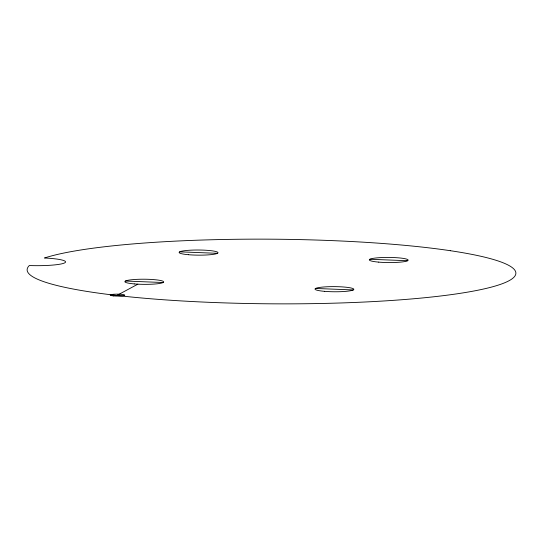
<?xml version="1.0" encoding="UTF-8"?>
<svg xmlns="http://www.w3.org/2000/svg" width="543" height="543" viewBox="0 0 543 543"><rect width="100%" height="100%" fill="white"/><g stroke="black" fill="none" stroke-linecap="round" stroke-linejoin="round"><path stroke-width="0.81" d="M116.84 295.467L137.854 284.165M179.726 251.85L217.444 253.316M369.878 259.262L407.596 260.728M125.413 281.05L163.131 282.523M315.558 288.462L353.283 289.935M113.67 295.921A7.317 0.971 0.4 0 0 124.795 295.195A7.317 0.971 0.4 0 0 113.976 294.245A7.317 0.971 0.4 0 0 113.67 295.921M134.25 283.914A19.412 2.566 0.4 0 0 163.674 281.966A19.412 2.566 0.4 0 0 134.888 279.475A19.412 2.566 0.4 0 0 134.25 283.914M188.564 254.715A19.412 2.566 0.4 0 0 217.994 252.766A19.412 2.566 0.4 0 0 189.208 250.269A19.412 2.566 0.4 0 0 188.564 254.715M378.709 262.126A19.412 2.566 0.4 0 0 408.139 260.178A19.412 2.566 0.4 0 0 379.353 257.687A19.412 2.566 0.4 0 0 378.709 262.126M324.395 291.326A19.412 2.566 0.4 0 0 353.826 289.378A19.412 2.566 0.4 0 0 325.04 286.887A19.412 2.566 0.4 0 0 324.395 291.326M450.269 250.696A244.364 32.315 0.4 0 0 44.472 257.993A29.926 3.957 0.4 0 1 64.597 262.914A29.926 3.957 0.4 0 1 29.315 265.541A244.364 32.315 0.4 0 0 345.647 302.804A244.364 32.315 0.4 0 0 450.269 250.696"/></g></svg>
